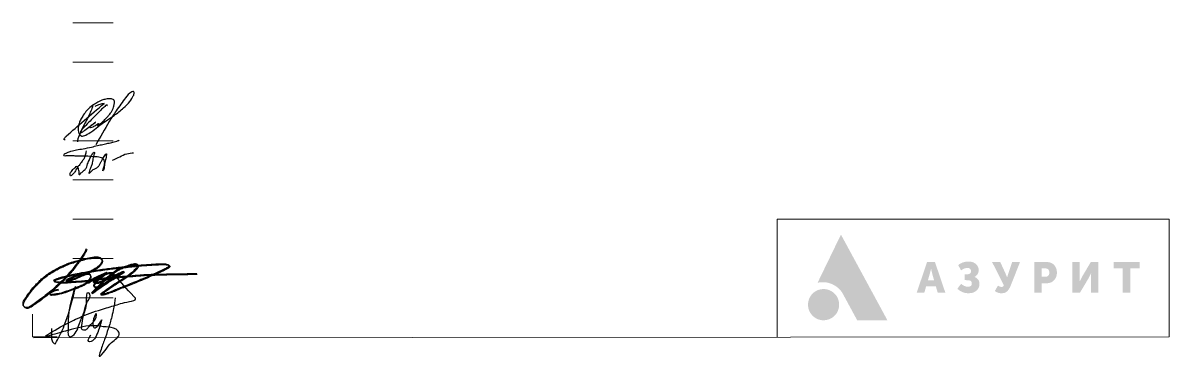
# Model space of a CAD drawing. Header units: inches. Extents: x -1 to 145, y -3 to 40.
import ezdxf

# ---------------------------------------------------------------- set-up
doc = ezdxf.new("R2010")
doc.units = ezdxf.units.IN
doc.header["$MEASUREMENT"] = 0
doc.layers.get('Defpoints').update_dxf_attribs({"color": 140, "lineweight": 18})
for name, color, linetype, lineweight in [('_STAMP', 7, 'Continuous', 30), ('Gen_подписи', 5, 'Continuous', 25), ('ПОДПИСИ', 160, 'Continuous', 25)]:
    doc.layers.add(name, color=color, linetype=linetype, lineweight=lineweight)

# ---------------------------------------------------------------- blocks, each defined once
blk = doc.blocks.new('Мурашов АВ')
at = {"layer": 'ПОДПИСИ'}
for points in [[(44396.87704462028, 26784.9936447041), (44396.71589370485, 26783.98938727366), (44396.53914753936, 26783.20443042587), (44396.20125045843, 26782.03970066427), (44395.84602532204, 26781.02708892587), (44395.45787688036, 26779.92153551195), (44395.34784372844, 26779.43768184532), (44395.89627668279, 26779.96922468631), (44396.50449142855, 26780.74582722613), (44397.24786500662, 26781.62372574936), (44396.94375763374, 26782.0034986633), (44395.98984818213, 26782.22279924601), (44394.92503917584, 26782.34080384531), (44392.66112873348, 26781.97808764338), (44391.09034050856, 26781.53913838176), (44390.2378001812, 26781.31983779905), (44391.65610151837, 26782.22279924601), (44393.26154585421, 26783.04152142156), (44395.26293625677, 26783.80942155734), (44396.72542413528, 26784.24349747265), (44398.21996891632, 26784.6486814065), (44398.8195196343, 26784.91010162495), (44398.65057109384, 26785.13984509259), (44396.89350627299, 26787.10624031779)], [(44390.79316435783, 26782.08390887697), (44390.79316435783, 26781.36926745418), (44390.79316435783, 26781.09183481224), (44390.95344887063, 26780.73016289876), (44391.12153100834, 26780.62921501148), (44391.27315149334, 26780.83946509396), (44391.79472596192, 26781.87365879449), (44393.0484107724, 26786.06160373239), (44392.3674181939, 26782.8577266475), (44392.3674181939, 26781.84859587076), (44392.3674181939, 26781.56280892085), (44392.51903867902, 26781.29373058681), (44392.7962875659, 26781.38597607), (44393.45302086679, 26782.57159160146), (44393.84810053062, 26783.52189412665), (44394.22671854188, 26784.66539002232), (44394.43725441542, 26785.36332282929), (44394.2856339303, 26785.48132742858), (44394.10888776492, 26784.6486814065), (44393.7891851422, 26783.18563323309), (44393.65489271254, 26782.37004392302), (44393.65489271254, 26782.05884595324), (44394.0499723765, 26781.96625237387), (44394.29429795808, 26782.17650245635), (44395.08532368863, 26783.34540937193), (44395.08532368863, 26783.43800295131), (44394.74049538543, 26782.39510684674), (44394.87478781509, 26782.15143953262), (44395.25340582622, 26782.39510684674), (44395.56531082402, 26782.91655489906), (44395.27073388168, 26781.91577843022), (44394.95103125897, 26781.20113700743), (44394.58021087275, 26780.83946509396), (44394.35321334651, 26780.83946509396), (44394.529959512, 26781.46186103356)]]:
    blk.add_spline(points, degree=3, dxfattribs=at)
blk = doc.blocks.new('Логотип Азурит')
at = {"layer": '_STAMP', "linetype": 'Continuous', "true_color": 0x2a3756}
h = blk.add_hatch(color=159, dxfattribs=at)
h.dxf.hatch_style = 1
h.paths.add_polyline_path([(-39.39987904623813, 8.502489528979682), (-40.02027442623813, 9.645490248979678), (-40.61272984623813, 10.73557426897968), (-41.13597016623813, 11.69865820897968), (-41.62174546623813, 12.59295046897969), (-41.78663392623813, 12.88817272897969), (-41.86452730623813, 13.01099236897968), (-41.90868628623813, 12.94180378897968), (-41.99237404623813, 12.77561890897971), (-42.38967262623813, 11.95541002897968), (-42.76559284623813, 11.18007454897968), (-43.09388806623835, 10.50274078897907), (-43.47467662623813, 9.719573628979683), (-44.18376040623818, 8.259072708979554), (-44.50083724623811, 7.602905628979646), (-44.72922574623811, 7.136180328979678), (-44.84648914623813, 6.902500188979681), (-44.69514736623813, 6.93044020897968), (-44.50726666623813, 6.953882328979678), (-44.26842712623813, 6.97065688897968), (-44.09142682623813, 6.972590868979681), (-43.91460166623813, 6.96287194897968), (-43.73855356623813, 6.94179304897968), (-43.56388426623813, 6.90964726897968), (-43.39119562623813, 6.866727528979678), (-43.22108944623813, 6.81332686897968), (-43.05416758623813, 6.749738328979679), (-42.89103190623813, 6.676254828979681), (-42.73228408623813, 6.593169468979679), (-42.57852610623813, 6.500775228979678), (-42.43035970623813, 6.399365028979678), (-42.28838674623813, 6.28923202897968), (-42.15320902623814, 6.17066908897968), (-42.02542834623813, 6.043969308979681), (-41.90564662623814, 5.909425668979684), (-41.79446554623813, 5.767331148979676), (-41.71622158623813, 5.653950468979684), (-41.62571422623812, 5.50370014897968), (-41.29980028623815, 4.904153928979675), (-41.01891838623803, 4.385570268979529), (-40.57060810623813, 3.56006974897968), (-40.04525110623813, 2.59169416897968), (-39.78341932623813, 2.110152168979679), (-37.86148474623804, 2.110152168979679), (-36.50393326623809, 2.11345948897968), (-35.93933854623813, 2.12137048897968), (-36.4788772062382, 3.126152808979769), (-36.81754408623813, 3.750569868979679), (-37.15642264623784, 4.374986928979426), (-37.67479462623813, 5.327487528979678), (-38.20396162623813, 6.301154808979679), (-38.54284018623813, 6.925571868979682), (-38.87050036623813, 7.52882224897968)])
h = blk.add_hatch(color=159, dxfattribs=at)
h.dxf.hatch_style = 1
h.paths.add_polyline_path([(-29.30379604623813, 7.878072468979679), (-29.63039788623805, 8.840309748980152), (-29.86450138623814, 9.533518488979682), (-30.3697500462381, 9.53965684897968), (-30.87499870623813, 9.53965684897968), (-30.92960872623811, 9.375615108979575), (-31.26192562623813, 8.39665612897968), (-31.64229082623813, 7.27482208897968), (-31.96889272623812, 6.312373128979623), (-32.19283618623813, 5.640331068979678), (-32.05107232623813, 5.62866292897968), (-31.71023590623813, 5.623821048979679), (-31.22763556623813, 5.623821048979679), (-31.11058384623813, 6.031279668979679), (-30.99332044623813, 6.438738228979681), (-30.37271338623813, 6.438738228979681), (-29.75189464623813, 6.438738228979681), (-29.63357290623813, 6.031491288979681), (-29.51525116623813, 5.624244408979679), (-29.02714750623813, 5.624032728979679), (-28.53904390623813, 5.623821048979679), (-28.59767560623827, 5.798446188979914), (-28.93380244623813, 6.78798844897968)])
h.paths.add_polyline_path([(-30.77043526623813, 7.211322048979679), (-30.73953196623812, 7.311863808979596), (-30.56054122623812, 7.93069810897972), (-30.43282672623813, 8.429041128979625), (-30.39491194623813, 8.585568768979675), (-30.36890338623813, 8.65065628897968), (-30.35133502623813, 8.639649588979681), (-30.31326808623812, 8.447337108979676), (-30.22158328623814, 8.078573868979605), (-30.1100547462381, 7.66369366897968), (-30.01245646623811, 7.33303048897965), (-29.97308644623812, 7.211322048979679), (-30.37186672623813, 7.211322048979679)], flags=16)
h = blk.add_hatch(color=159, dxfattribs=at)
h.dxf.hatch_style = 1
h.paths.add_polyline_path([(-24.39119398623812, 7.347859548979685), (-24.46759990623813, 7.427493408979687), (-24.55614028623813, 7.497850248979675), (-24.65665144623819, 7.558667268979691), (-24.80566486623813, 7.64587396897968), (-24.7419531462381, 7.687572348979701), (-24.64708672623812, 7.754865828979686), (-24.54563218623813, 7.85587390897969), (-24.45227392623812, 7.974066648979684), (-24.38169628623813, 8.09291428897969), (-24.34509442623813, 8.176135728979668), (-24.32272060623813, 8.250050388979671), (-24.30999082623813, 8.335355448979664), (-24.30232120623813, 8.452747848979685), (-24.30269164623813, 8.654969028979677), (-24.31482280623814, 8.732038848979714), (-24.33703456623812, 8.815121388979675), (-24.40697680623813, 8.987844408979667), (-24.50501530623814, 9.142169748979677), (-24.62896486623813, 9.276686088979668), (-24.77664004623811, 9.389981988979676), (-24.94585564623813, 9.480646068979683), (-25.13442640623812, 9.547266948979678), (-25.34016694623812, 9.588433248979682), (-25.56089200623813, 9.602733528979678), (-25.73923906623812, 9.59722732897968), (-25.91090620623813, 9.57991654897968), (-26.07590092623813, 9.550803648979683), (-26.23423054623813, 9.509891208979683), (-26.38590262623813, 9.457181628979681), (-26.53092454623814, 9.392677428979676), (-26.66930380623813, 9.316381008979677), (-26.80104778623812, 9.22829500897968), (-26.90222452623814, 9.154211628979683), (-26.80909114623789, 8.981914848979427), (-26.6372176662381, 8.661239628979638), (-26.54344930623813, 8.497197888979679), (-26.51143468623813, 8.50209262897968), (-26.4556075662381, 8.536356228979676), (-26.34703570623813, 8.605743228979682), (-26.21234950623811, 8.672669628979685), (-26.06853514623813, 8.72959474897968), (-25.93257892623813, 8.768978028979683), (-25.81945126623813, 8.78822524897968), (-25.71502510623813, 8.793852168979681), (-25.61978662623813, 8.78603002897968), (-25.53422200623813, 8.764929888979681), (-25.45881736623813, 8.73072298897968), (-25.39405888623812, 8.683580388979676), (-25.34043274623813, 8.62367332897969), (-25.29842518623813, 8.55117286897969), (-25.26378790623813, 8.45334316897968), (-25.25580076623813, 8.36353024897968), (-25.27499962623813, 8.273876148979673), (-25.32192016623812, 8.176522668979695), (-25.35596092623812, 8.12564032897969), (-25.39430032623813, 8.083868808979682), (-25.43913358623812, 8.050357248979685), (-25.49265592623813, 8.024254848979682), (-25.63454872623813, 7.99087432897968), (-25.83754054623813, 7.976920848979682), (-26.09683234623813, 7.969935888979678), (-26.09683234623813, 7.604175648979681), (-26.09683234623813, 7.238627088979681), (-25.77848548623813, 7.227408708979682), (-25.54000312623813, 7.211494008979678), (-25.45310236623813, 7.197598428979682), (-25.38351520623813, 7.178196168979679), (-25.32805684623814, 7.152126468979682), (-25.28354236623813, 7.118228328979677), (-25.24678672623813, 7.075340988979677), (-25.21460512623813, 7.022303568979674), (-25.19016712623813, 6.963757488979682), (-25.17495400623813, 6.899692308979671), (-25.17123988623813, 6.764361168979666), (-25.18225774623813, 6.697773348979656), (-25.20153802623813, 6.635022828979694), (-25.22884012623812, 6.578448648979681), (-25.26392350623813, 6.530389968979674), (-25.31087344623813, 6.488961108979677), (-25.36980652623812, 6.454150188979683), (-25.43881522623813, 6.426344148979678), (-25.51599220623813, 6.405929868979681), (-25.68722068623813, 6.38882452897968), (-25.77745732623813, 6.392907408979679), (-25.86823222623813, 6.405929868979681), (-26.00456878623813, 6.446722008979678), (-26.15739550623814, 6.514462008979678), (-26.30486440623813, 6.598156428979679), (-26.42512756623841, 6.686811708979904), (-26.52842092623813, 6.764070108979682), (-26.77331944623775, 6.453554928980087), (-26.92696636623812, 6.256962768979673), (-26.96646496623813, 6.195404928979678), (-26.98189060623813, 6.148913448979678), (-26.97385096623813, 6.110419068979682), (-26.94295384623812, 6.072852348979674), (-26.81501782623812, 5.972224608979681), (-26.62420018623813, 5.843491488979681), (-26.41322128623812, 5.73420526897968), (-26.19184426623814, 5.648731608979682), (-25.96983226623813, 5.591436048979678), (-25.77717580623813, 5.572098288979679), (-25.53459238623813, 5.569766628979679), (-25.29796216623813, 5.58319096897968), (-25.12316506623813, 5.611121028979679), (-24.99309496623813, 5.654344488979683), (-24.86774278623811, 5.710091808979677), (-24.74886952623814, 5.777016108979674), (-24.63823642623813, 5.853770568979678), (-24.53760454623815, 5.939008188979671), (-24.44873512623813, 6.031382148979689), (-24.37338916623813, 6.129545508979683), (-24.31332790623813, 6.232151448979654), (-24.25156084623813, 6.374861148979694), (-24.21320950623813, 6.512133708979676), (-24.19581310623813, 6.656311848979667), (-24.19691116623814, 6.819738468979687), (-24.21018910623812, 6.94181314897967), (-24.23642008623813, 7.055925528979679), (-24.27544036623813, 7.161812688979652), (-24.32708620623812, 7.259211648979673)])
h = blk.add_hatch(color=159, dxfattribs=at)
h.dxf.hatch_style = 1
h.paths.add_polyline_path([(-19.60882156623875, 8.036822568979174), (-19.35545644623917, 8.682406308977379), (-19.14188464623815, 9.224696628979556), (-19.02716122623813, 9.526321848979679), (-19.17278800623812, 9.53576746897968), (-19.52288488623813, 9.53965684897968), (-20.01882016623813, 9.53965684897968), (-20.04972352623815, 9.439115148979718), (-20.31494206623825, 8.654254608979434), (-20.5934955462381, 7.809492408979719), (-20.63158234623814, 7.678404528979674), (-20.65752472623812, 7.617087288979676), (-20.67349058271466, 7.606041002673384), (-20.69932894623819, 7.668522348979743), (-20.81902654623808, 7.971073548979622), (-21.01365412623797, 8.403641148979796), (-21.33538768623804, 9.100236588979195), (-21.53541280623813, 9.539233488979677), (-22.05971146623813, 9.53944516897968), (-22.58401012623813, 9.53965684897968), (-22.39604998623835, 9.174531648980453), (-21.88466302623851, 8.174405988979208), (-21.31570264623806, 7.057863648979631), (-21.10707856623813, 6.633021888979678), (-21.08844196623813, 6.560449968979683), (-21.10213084623813, 6.51853660897967), (-21.14999812623814, 6.454994388979679), (-21.21154276623814, 6.408423588979677), (-21.28440820623813, 6.378928308979682), (-21.36623812623813, 6.366612768979679), (-21.45467596623813, 6.371581128979678), (-21.54736534623813, 6.393937608979678), (-21.64194982623813, 6.433786368979679), (-21.73607290623815, 6.491231568979694), (-21.81735298623813, 6.533988288979679), (-21.85561174623813, 6.491998908979675), (-21.91768306623817, 6.391113228979596), (-22.11389818623798, 6.050117988980007), (-22.23116158623813, 5.852209548979681), (-22.17972652623813, 5.811781188979681), (-22.08421852623812, 5.752392108979682), (-21.94985638623811, 5.686712568979673), (-21.80676304623815, 5.628216468979685), (-21.68506120623813, 5.590377708979681), (-21.51350200623813, 5.568523068979681), (-21.31271284623813, 5.567623488979678), (-21.11918656623813, 5.586091428979679), (-20.96941576623814, 5.622339408979678), (-20.87966614623814, 5.662579248979672), (-20.79355042623814, 5.712879828979664), (-20.71097188623816, 5.773340508979676), (-20.63183368623811, 5.844060348979657), (-20.55603922623813, 5.925138648979687), (-20.48349166623812, 6.016674648979689), (-20.34775036623817, 6.231516408979656), (-20.28396262623811, 6.353691168979698), (-20.21225716623816, 6.514223928979662), (-19.91722012623872, 7.253655408978323)])
h = blk.add_hatch(color=159, dxfattribs=at)
h.dxf.hatch_style = 1
h.paths.add_polyline_path([(-14.45706334623813, 7.532632248979692), (-14.41155226623815, 7.636119168979648), (-14.37448810623813, 7.742900508979678), (-14.32529746623813, 7.963470108979718), (-14.30868532623814, 8.188588908979705), (-14.32384552623813, 8.412504708979663), (-14.36997196623813, 8.629465188979664), (-14.44625842623813, 8.833718328979694), (-14.49545974623814, 8.929282008979724), (-14.55189874623817, 9.01951174897973), (-14.61547468623814, 9.103688508979682), (-14.68608682623812, 9.181093308979674), (-14.80581088623815, 9.289446828979683), (-14.92410616623813, 9.371170068979675), (-15.05541892623813, 9.43463704897968), (-15.21419548623813, 9.488221788979681), (-15.33130678623813, 9.517689828979682), (-15.48544648623812, 9.532989348979678), (-16.29898786623813, 9.53965684897968), (-17.20682674623813, 9.53965684897968), (-17.20682674623813, 7.581738948979678), (-17.20682674623813, 5.623821048979679), (-16.73057644623813, 5.623821048979679), (-16.25432614623813, 5.623821048979679), (-16.25432614623813, 6.227071428979678), (-16.25432614623813, 6.83032180897968), (-15.87247924623813, 6.83032180897968), (-15.57607624623813, 6.836896728979679), (-15.35196412623813, 6.860219748979682), (-15.16813480623814, 6.905688408979679), (-14.99258032623814, 6.978700248979682), (-14.83089004623812, 7.076414208979689), (-14.68616620623814, 7.202881848979673), (-14.56077016623812, 7.35574162897968)])
h.paths.add_polyline_path([(-15.60406258623813, 7.681539828979681), (-15.67496764623813, 7.664130228979681), (-15.95121928623813, 7.655822328979679), (-16.25432614623813, 7.655822328979679), (-16.25432614623813, 8.197477668979682), (-16.25432614623814, 8.73913300897968), (-15.93153430623813, 8.73193636897968), (-15.64033366623813, 8.71749010897968), (-15.57178672623813, 8.699015508979683), (-15.50883568623811, 8.665896288979676), (-15.41938000623812, 8.59660186897968), (-15.35008558623811, 8.507146188979663), (-15.31820986623813, 8.447065908979669), (-15.30050260623813, 8.389406568979679), (-15.29124220623813, 8.193879348979687), (-15.29279992623813, 8.073695568979721), (-15.30068782623814, 7.996791108979676), (-15.31972792623814, 7.939055628979685), (-15.35474224623812, 7.87637914897967), (-15.39068920623813, 7.824223128979683), (-15.42959290623813, 7.782346128979683), (-15.53317738623813, 7.71403072897968)], flags=16)
h = blk.add_hatch(color=159, dxfattribs=at)
h.dxf.hatch_style = 1
h.paths.add_polyline_path([(-10.09249390623814, 7.821769128979693), (-9.984781966238124, 8.033674008979668), (-9.93501382623814, 8.116832628979681), (-9.94686718623813, 7.929719148979626), (-9.961525126238122, 7.491145548979518), (-9.96761050623811, 6.687446748979675), (-9.967822186238116, 5.623821048979679), (-9.502155226238123, 5.623821048979679), (-9.03648826623813, 5.623821048979679), (-9.03648826623813, 7.581738948979678), (-9.03648826623813, 9.53965684897968), (-9.511891906238127, 9.53965684897968), (-9.98750722623813, 9.53965684897968), (-10.36173412623813, 8.909948148979682), (-10.84264108623906, 8.10032260897876), (-11.03187118623816, 7.782822408979624), (-11.26237630623809, 7.341497148979749), (-11.36966494623811, 7.130041968979712), (-11.42027974623813, 7.048126968979674), (-11.40842644623813, 7.309323768979373), (-11.39286892623812, 7.777477848979729), (-11.38620142623814, 8.550114588979648), (-11.38598974623812, 9.53965684897968), (-11.86224004623812, 9.53965684897968), (-12.33849034623814, 9.53965684897968), (-12.33849034623814, 7.581738948979678), (-12.33849034623814, 5.623821048979679), (-11.85589006623812, 5.623821048979679), (-11.37350140623813, 5.623821048979679), (-11.18067292623814, 5.946612948979678), (-10.61467594623819, 6.893821848979635), (-10.30730926623813, 7.423994268979542)])
h = blk.add_hatch(color=159, dxfattribs=at)
h.dxf.hatch_style = 1
h.paths.add_polyline_path([(-3.744818266238134, 9.137489928979681), (-3.744818266238134, 9.53965684897968), (-5.416985986238139, 9.53965684897968), (-7.089153706238129, 9.53965684897968), (-7.089153706238129, 9.137489928979681), (-7.089153706238129, 8.735323008979682), (-6.496486666238134, 8.735323008979682), (-5.903819626238125, 8.735323008979682), (-5.903819626238125, 7.179572028979678), (-5.903819626238125, 5.623821048979679), (-5.427569326238135, 5.623821048979679), (-4.951319026238131, 5.623821048979679), (-4.951319026238131, 7.179572028979678), (-4.951319026238131, 8.735323008979682), (-4.34806864623814, 8.735323008979682), (-3.744818266238134, 8.735323008979682)])
at = {"layer": '_STAMP', "linetype": 'Continuous', "true_color": 0x1447b7}
h = blk.add_hatch(color=162, dxfattribs=at)
h.dxf.hatch_style = 1
h.paths.add_polyline_path([(-42.09421222623813, 4.216898268979677), (-42.11234884623813, 4.399896048979678), (-42.14708632623813, 4.58071756897968), (-42.19835428623813, 4.75803724897968), (-42.26608234623813, 4.93052956897968), (-42.35020012623813, 5.096869188979682), (-42.45063718623813, 5.255730408979681), (-42.56732320623813, 5.405787888979678), (-42.70018780623813, 5.545715988979681), (-42.80258386623813, 5.63717398897968), (-42.90957754623813, 5.720673108979679), (-43.13586424623813, 5.86345102897968), (-43.37606140623813, 5.973362748979679), (-43.62718252623813, 6.049721088979681), (-43.88624122623813, 6.091839108979678), (-44.15025088623813, 6.099029568979678), (-44.41622512623813, 6.070605408979682), (-44.54901562623813, 6.042823188979679), (-44.68117738623813, 6.005879628979678), (-44.87090926623813, 5.93519014897968), (-45.04914604623813, 5.847230388979679), (-45.21523720623813, 5.743259208979681), (-45.36853222623813, 5.624535408979679), (-45.50838064623813, 5.49231790897968), (-45.63413188623813, 5.347865448979676), (-45.74513554623813, 5.192436888979683), (-45.84074104623813, 5.027291088979678), (-45.92029786623813, 4.85368690897968), (-45.98315560623813, 4.67288314897968), (-46.02866362623813, 4.486138668979682), (-46.05617152623813, 4.294712268979681), (-46.06502878623813, 4.099862868979678), (-46.05458488623813, 3.902849268979677), (-46.02418930623813, 3.704930268979678), (-45.97319152623813, 3.507364728979682), (-45.92495884623813, 3.371953668979679), (-45.86653174623813, 3.240915048979681), (-45.79849090623813, 3.114727068979677), (-45.72141718623813, 2.993867688979678), (-45.63589126623813, 2.878815108979681), (-45.54249382623814, 2.770047408979683), (-45.44180572623813, 2.66804272897968), (-45.33440758623813, 2.573279148979681), (-45.22088020623813, 2.486234748979677), (-45.10180438623813, 2.407387728979683), (-44.97776074623813, 2.337216168979681), (-44.84933014623813, 2.276198148979679), (-44.71709320623813, 2.224811808979678), (-44.58163072623813, 2.18353522897968), (-44.44352344623812, 2.152846548979679), (-44.30335216623813, 2.13322384897968), (-44.05000186623813, 2.122628508979682), (-43.80368620623813, 2.14125064897968), (-43.56586366623813, 2.18850238897968), (-43.33799278623813, 2.263795788979679), (-43.12153204623813, 2.36654308897968), (-42.91794004623813, 2.496156348979679), (-42.72867520623813, 2.65204768897968), (-42.55519606623813, 2.833629288979681), (-42.43799200623813, 2.986319448979683), (-42.33795190623813, 3.147437328979679), (-42.25500532623813, 3.315657408979683), (-42.18908194623813, 3.489654168979677), (-42.14011132623813, 3.668102148979679), (-42.10802308623813, 3.849675828979685), (-42.09274684623813, 4.033049688979674)])
blk = doc.blocks.new('Воробьев')
at = {"color": 0}
for points in [[(9.003080277710978, 6.234042945328838), (8.807985312691017, 5.797254987668566), (8.47311129427544, 5.267622335184569), (8.06398630230251, 4.654320442055905), (7.636139001762785, 4.143220390044007), (7.217652855506458, 3.557717397732631), (6.715554581380275, 3.009461298610404), (6.11112187087565, 2.312490164837072), (5.339252151235996, 1.606252730805863), (4.688226422884327, 1.002217137891421), (3.935079011782364, 0.3981815450206341), (3.227886357875832, -0.1606126995066006), (2.530480365276162, -0.6530893048366124), (1.888815791266097, -1.089877262496884), (1.340124499263766, -1.275748344345629), (1.023972789414984, -1.07125381590231), (0.9403606615742319, -0.6902453519905976), (1.15417793510278, -0.1885024463590526), (1.442458935729519, 0.2203957644051115), (1.963279518335185, 0.9358994987378537), (2.456016638148867, 1.521402491092886), (2.893225092942885, 1.967456749011035), (3.29298893071973, 2.376354959775199), (3.785938804045145, 2.775896024246322), (4.399519915263227, 3.203417681648716), (5.190111943498778, 3.669094693072111), (5.9804912182517, 4.050103156983823), (6.547692065163574, 4.301020032839006), (7.291691075581184, 4.561203208952065), (7.914846094623499, 4.737807990499277), (8.667993505754566, 4.942211672863777), (9.551558816114266, 5.109459308074292), (10.18386223581183, 5.19312854871896), (10.7604242370362, 5.100193007816415), (10.97424151056475, 4.886432179115218), (10.93700964708842, 4.459001367791643), (10.65808980071597, 4.105882650776039), (10.33257693655469, 3.817809727766871), (9.59793908039137, 3.390378916443296), (8.891171933566511, 3.027903053047339), (8.221636650217988, 2.758453576676402), (7.459128084803524, 2.414601159918675), (6.88256608357915, 2.1915740309596), (6.501311800828262, 2.145151683547738), (6.49109963261435, 2.229456846787798), (6.752360937920457, 2.442490906771127), (7.366154802679375, 2.71194038318572), (8.054199641053856, 2.962857259040902), (8.602890932910668, 3.065059100201324), (9.06797009701404, 3.102305993477785), (9.42135367042647, 3.027903053047339), (9.523475353351387, 2.832765670984372), (9.467733934790886, 2.442490906771127), (9.300296925539442, 2.182307730701723), (8.993506369886745, 1.903501107950433), (8.612252087194065, 1.652584232095251), (8.091431504530192, 1.429557103136176), (7.105744511332887, 1.039282338966586), (6.250262663823378, 0.7325859693191887), (5.337337369688612, 0.4873015505254443), (4.806517372235248, 0.4214381417659752), (4.315907787480683, 0.4910262398443592), (4.315907787480683, 0.6675401753127517), (4.436751778826874, 0.7604757162589522), (4.613549942361715, 0.8626775574193744), (5.422651525565016, 1.085704686378449)], [(9.072863427725679, 6.129388259952975), (8.877768462763925, 5.692600302292703), (8.542894444319245, 5.162967649808706), (8.133769452346314, 4.549665756680042), (7.705922151748382, 4.0385657047118), (7.287436005550262, 3.453062712356768), (6.785337731394975, 2.904806613234541), (6.18090502089035, 2.20783547946121), (5.409035301221593, 1.501598045430001), (4.758009572928131, 0.8975624525155581), (4.00486216176796, 0.2935268596447713), (3.297669507890532, -0.2652673848824634), (2.600263515319966, -0.7577439902124752), (1.958598941280798, -1.194531947872747), (1.40990764930757, -1.380403029721492), (1.093755939458788, -1.175908501278172), (1.01014381164714, -0.7949000373664603), (1.223961085146584, -0.2931571317349153), (1.512242085744219, 0.1157410790292488), (2.033062668408093, 0.831244813361991), (2.525799788192671, 1.416747805717023), (2.963008242957585, 1.862802063635172), (3.36277208073443, 2.271700274442992), (3.855721954088949, 2.671241338870459), (4.469303065336135, 3.098762996272853), (5.259895093542582, 3.564440007696248), (6.050274368295504, 3.945448471651616), (6.617475215178274, 4.196365347463143), (7.361474225566781, 4.456548523619858), (7.984629244638199, 4.633153305123415), (8.737776655827474, 4.837556987487915), (9.621341966187174, 5.00480462269843), (10.25364538588474, 5.088473863386753), (10.83020738710911, 4.995538322440552), (11.04402466060856, 4.781777493739355), (11.00679279707401, 4.35434668241578), (10.72787295075977, 4.001227965400176), (10.40236008656939, 3.713155042391008), (9.667722230435174, 3.285724231067434), (8.960955083552108, 2.923248367671476), (8.291419800290896, 2.653798891300539), (7.528911234818224, 2.309946474586468), (6.95234923359385, 2.086919345583738), (6.571094950872066, 2.040496998171875), (6.560882782599947, 2.124802161411935), (6.822144087993365, 2.33783622143892), (7.435937952694076, 2.607285697809857), (8.12398279109766, 2.858202573665039), (8.672674082983576, 2.960404414869117), (9.137753246999637, 2.997651308101922), (9.491136820499378, 2.923248367671476), (9.593258503395191, 2.72811098560851), (9.537517084776482, 2.33783622143892), (9.370080075583246, 2.07765304532586), (9.06328951993055, 1.79884642257457), (8.68203523723787, 1.547929546719388), (8.1612146546031, 1.324902417760313), (7.175527661376691, 0.9346276535907236), (6.320045813867182, 0.6279312839869817), (5.407120519703312, 0.3826468651495816), (4.876300522279053, 0.3167834563901124), (4.385690937495383, 0.3863715545121522), (4.385690937495383, 0.5628854899368889), (4.506534928870678, 0.6558210308830894), (4.683333092347311, 0.7580228720435116), (5.492434675579716, 0.9810500010025862)]]:
    blk.add_spline(points, degree=3, dxfattribs=at)
for points in [[(23.09480874619476, 3.038986274925264), (19.59777936849423, 2.992200543198123), (16.88155535760598, 2.945414811470982), (15.25782060003985, 2.804966770167084), (13.68110436716961, 2.680144254813058), (11.900357522165, 2.534336294727837), (10.73872337945068, 2.411512393195153), (9.289955611318874, 2.144391191333852), (7.523592397112225, 2.038861768709467), (6.461739648751973, 1.950377685756393), (5.893687787822273, 1.939839540351386), (5.277553634463402, 1.962914444982744), (4.940764834529546, 2.059665521239367), (4.847791552405397, 2.218282778787398), (4.948423960689979, 2.307221092134569), (5.22330149042682, 2.403881322356028), (5.811564934505441, 2.601199010397977), (6.314939729614707, 2.740466052633565), (6.95149821954692, 2.904170690682804), (7.744005029300752, 3.05261318709745), (9.120945720009331, 3.324061277246074), (11.12082867616118, 3.629394955667522), (12.7732851571709, 3.839612787207443), (14.83848343970749, 4.042472086188354), (16.42817763635685, 4.212717642087227), (17.57619555466954, 4.269405596667639), (18.7825079335671, 4.33953877121894), (19.25567173085437, 4.282850816638529), (19.54565475948766, 4.188280046273576), (19.62777761277539, 4.043289700897731), (19.49523217860406, 3.923554566088569), (19.2303540636567, 3.753309010233352), (18.5112472134133, 3.406640364944906), (17.74788763401011, 3.072508478839154), (16.45966515527834, 2.490094253294956), (15.49461525216611, 2.099274412608793), (14.60530559713516, 1.733709782489314), (13.82301095562434, 1.42483310690659), (13.17964435357862, 1.197899596470961), (12.54883020834677, 0.8952913005014125), (11.86121087705396, 0.6494618051910948), (11.26826685586275, 0.43515590001698), (10.95296616003179, 0.403632309880777), (10.83467521068087, 0.4271614448625769), (10.83786651326955, 0.4925706232279481), (10.93275457691198, 0.5859603945682466), (11.35038970920868, 0.8538654875555949), (11.8473818991406, 1.237326795639092), (12.68520520572929, 1.784674433973123), (13.14773132769187, 2.087464422100311), (13.75365331269131, 2.470017269395612), (14.58317923252616, 3.036805968989938), (15.02570652499708, 3.383383768199565), (15.41249239884928, 3.753944932785089), (15.62907546794304, 4.033569170245755), (15.60418330768152, 4.201089343692729), (15.48142453475884, 4.271040826130047), (15.14378472077806, 4.321097016738349), (14.86103531131084, 4.243514463549218), (14.50573695629282, 4.163569912223466), (14.20809480144089, 4.0385657047118), (13.4500540597146, 3.78855728968847), (13.01922821006883, 3.579611303252022), (12.50691776767053, 3.223676357705699), (11.86206189101358, 2.754728887357487), (11.26167149720277, 2.218827855260315), (10.73872337945068, 1.687196588998631), (10.21960482488066, 1.135670030951587), (9.483477694164321, 0.4383355128193216), (9.905367896579264, 0.7665624036708323), (10.39533922085684, 1.134398185848113), (10.94381775923102, 1.504868504311162), (11.67803010837088, 1.992802805612882), (13.09496845817921, 2.874918252560747), (13.4581386928985, 3.145185343684716), (13.93385553229746, 3.426353964528971), (13.64238322911115, 3.295989838235982), (13.13837017343758, 3.068420405204961), (12.58074323423352, 2.83331074745729), (12.0367325194311, 2.582030487286829), (10.83893028082821, 2.058757060451171), (10.51171538860217, 1.908315950258839), (10.02727565548412, 1.869070443248347), (9.83090416945197, 2.065297978300805), (10.16471442033799, 2.366180198729126), (10.72106483847165, 2.680144254813058), (11.50655078251293, 3.124926667627733), (11.91227171841456, 3.203417681648716), (12.37054277034622, 3.23612227085323), (12.59308293762297, 3.052976571412728), (12.33777873038343, 2.771717104489653), (11.76845034841244, 2.091643341813324), (11.31868943674635, 1.809384567979578), (10.86956678564457, 1.537028016999102), (10.48278091179236, 1.345070247782132), (10.03110521857889, 1.334713794534764), (9.924515712111315, 1.560375459823263), (10.04918926663959, 1.812019104352657), (10.28555841177149, 2.092188418286241), (10.63341039402439, 2.478738493136916), (11.00977134609275, 2.788251091271377), (11.56016466607252, 3.151362877219071), (11.75121731442778, 3.244207572042797), (11.0027504803802, 2.993199850108795), (10.2279022116054, 2.59674755240485), (9.878560954770364, 2.38743818169678), (9.204132340826618, 1.906499028638791)], [(23.16459189626767, 2.934331589593057), (19.66756251853803, 2.887545857822261), (16.95133850759157, 2.84076012609512), (15.32760375005455, 2.700312084791221), (13.75088751721341, 2.575489569437195), (11.97014067215059, 2.429681609395629), (10.80850652949448, 2.30685770781929), (9.359738761362678, 2.039736506001645), (7.593375547126925, 1.934207083333604), (6.531522798766673, 1.845723000380531), (5.96347093780787, 1.835184855019179), (5.34733678453631, 1.858259759606881), (5.010547984515142, 1.95501083590716), (4.917574702478305, 2.113628093411535), (5.018207110762887, 2.202566406758706), (5.293084640441521, 2.299226636980165), (5.881348084520141, 2.496544325022114), (6.384722879658511, 2.635811367257702), (7.021281369561621, 2.799516005350597), (7.813788179315452, 2.947958501721587), (9.190728870024031, 3.219406591913867), (11.19061182623409, 3.524740270291659), (12.84306830721471, 3.734958101875236), (14.90826658975129, 3.937817400812492), (16.49796078642976, 4.108062956711365), (17.64597870468424, 4.164750911291776), (18.8522910835527, 4.234884085843078), (19.32545488086907, 4.178196131262666), (19.61543790947326, 4.083625360897713), (19.69756076281919, 3.938635015521868), (19.56501532864786, 3.818899880756362), (19.30013721370051, 3.648654324857489), (18.581030363428, 3.301985679612699), (17.81767078402481, 2.967853793463291), (16.52944830532215, 2.385439567919093), (15.56439840215171, 1.99461972723293), (14.67508874714986, 1.629055097113451), (13.89279410569725, 1.320178421530727), (13.24942750359332, 1.093244911095098), (12.61861335836147, 0.7906366151255497), (11.93099402706866, 0.544807119815232), (11.33805000593566, 0.3305012146411173), (11.02274931001739, 0.2989776245049143), (10.90445836072468, 0.3225067594867141), (10.90764966334245, 0.3879159378520853), (11.00253772695578, 0.4813057091923838), (11.42017285922338, 0.7492108021797321), (11.9171650491844, 1.132672110263229), (12.75498835574399, 1.68001974859726), (13.21751447770657, 1.982809736724448), (13.82343646276422, 2.365362584019749), (14.65296238259907, 2.932151283614076), (15.09548967501178, 3.278729082823702), (15.48227554886398, 3.649290247452882), (15.69885861792864, 3.928914484869892), (15.67396645775443, 4.096434658316866), (15.55120768483175, 4.166386140754184), (15.21356787079276, 4.216442331406142), (14.93081846135465, 4.138859778173355), (14.57552010636573, 4.058915226847603), (14.2778779514847, 3.933911019335937), (13.5198372097002, 3.683902604312607), (13.08901136011264, 3.47495661787616), (12.57670091765613, 3.119021672329836), (11.93184504105739, 2.650074201981624), (11.33145464724657, 2.114173169928108), (10.80850652949448, 1.582541903622769), (10.28938797489536, 1.031015345575724), (9.553260844208125, 0.3336808274871146), (9.975151046623068, 0.6619077182949695), (10.46512237090064, 1.02974350047225), (11.01360090927483, 1.400213818935299), (11.74781325835647, 1.88814812023702), (13.16475160822301, 2.77026356722854), (13.5279218429132, 3.040530658352509), (14.00363868228305, 3.321699279153108), (13.71216637912585, 3.191335152903775), (13.20815332348138, 2.963765719829098), (12.65052638424822, 2.728656062125083), (12.1065156694458, 2.477375801910966), (10.90871343084291, 1.954102375118964), (10.58149853864597, 1.803661264882976), (10.09705880552792, 1.764415757872484), (9.900687319524877, 1.960643292924942), (10.23449757035269, 2.261525513353263), (10.79084798851545, 2.575489569437195), (11.57633393255674, 3.02027198225187), (11.98205486848747, 3.098762996272853), (12.44032592036092, 3.131467585477367), (12.66286608763767, 2.948321886080521), (12.40756188045634, 2.667062419157446), (11.83823349842714, 1.986988656437461), (11.38847258679016, 1.704729882647371), (10.93934993565927, 1.432373331666895), (10.55256406180706, 1.24041556240627), (10.10088836859359, 1.230059109158901), (9.994298862096912, 1.455720774491056), (10.11897241662518, 1.707364418976795), (10.35534156175709, 1.987533732910379), (10.7031935440973, 2.374083807761053), (11.07955449616566, 2.683596405895514), (11.62994781605812, 3.046708191843209), (11.82100046447158, 3.139552886666934), (11.072533630424, 2.888545164776588), (10.2976853616492, 2.492092867072643), (9.948344104785065, 2.282783496320917), (9.273915490870422, 1.801844343262928)]]:
    blk.add_open_spline(points, degree=3, dxfattribs=at)
blk = doc.blocks.new('Подпись_Поляков')
at = {"color": 5}
for points in [[(102.7349220532158, 160.3686191419035), (101.0635830263616, 145.3339552360819), (96.88525861469839, 131.9698049266069), (91.8712531118706, 117.7703943574004), (87.69291712247082, 107.747278163735), (80.17192623483584, 97.72416889318697), (73.48659328289227, 88.53631295925402), (67.63691826663648, 80.18371728505258), (57.60891883871932, 66.81956697557757), (46.74526147511256, 53.45541666610256), (39.22425900973917, 41.76178687609058), (27.52492055496782, 20.88030115214565), (17.49692112705065, 10.85719188159851), (8.304591212559671, 1.669335947664649), (1.619258260616107, -1.671698168144985), (-0.05206918850149123, 11.69245214133002), (1.619258260616107, 20.04504089241414), (7.468921699133489, 27.56237630688406), (16.66126319135924, 40.09126635662665), (25.01792359242222, 46.77334151136415), (35.04592302033939, 54.29067692583408), (42.56692548571277, 60.97275208057158), (46.74526147511256, 58.46697822449346), (50.92358588677394, 46.77334151136415), (54.26625236274754, 35.07971172135308), (55.93759138960172, 22.55082167160958), (56.77326090302972, 10.85719188159851), (61.7872548281191, 7.51615084267064), (65.96559081751889, 13.36296573767663), (74.32225121858187, 20.88030115214565), (85.18592015992704, 31.73867760554253), (96.04958910127039, 40.92652661635907), (106.9132580426156, 57.63171796476195), (111.9272519677068, 76.00742290951052), (119.4482544330783, 91.87735399818098), (125.2979178715957, 104.4062440479245), (131.1475813101131, 116.935134097668), (136.1615868129409, 127.7935036279475), (142.0112502514583, 137.8166198216129), (149.5322527168298, 148.6749893518925), (155.3819161553472, 152.0160303908194), (152.8749191928034, 134.475578782685), (146.189586240858, 102.7357235284614), (142.8469197648863, 82.68949806424803), (135.3259172995129, 60.13749182084007), (126.9692568984499, 39.25601302001246), (121.9552513956239, 22.55082167160958), (121.1195818821959, 16.70400677660359), (138.6685837754865, 30.06815708607951), (149.5322527168298, 40.09126635662665), (162.9029186207206, 45.93808817474996), (172.9309180486377, 51.78490306975596), (185.4659144391005, 63.47853285976703), (194.6582443535897, 78.51320368870597), (203.0149163323892, 95.21838811399152), (212.2072462468802, 111.9235794623944), (219.7282487122518, 123.6172092524055), (228.0849091133148, 136.9813595618805), (232.2632451027146, 141.992914197155), (233.0989146161407, 120.2761682134785), (228.920578626741, 101.900463268729), (224.7422426373412, 86.86579243979008), (221.3995761613694, 65.98431363896248), (218.0569096853976, 43.43230739555452), (212.2072462468802, 30.90341734581102), (221.3995761613694, 69.32534775477302), (222.2352456747974, 93.54786759452759), (217.2212517497062, 104.4062440479245), (184.6302449256725, 120.2761682134785), (164.5742460698382, 121.9466887329415), (114.4342489302505, 126.1229900316009), (73.48659328289227, 126.1229900316009), (46.74526147511256, 126.958243368216), (19.16826015390484, 127.7935036279475), (-5.901744204757279, 127.7935036279475), (-28.46474002313721, 127.7935036279475), (-38.49273945105438, 128.62876388768), (-40.16406690017197, 136.9813595618805), (-33.47873394822659, 143.6634347166189), (-18.43674059522004, 149.510249611624), (4.961924736587889, 158.6981055455578), (41.73125597228477, 167.050694296641), (83.51459271080944, 174.568029711111), (138.6685837754865, 185.4264061645079), (176.2735845246095, 195.4495154350559), (212.2072462468802, 202.1315905897934), (244.7982414931755, 209.6489260042624), (277.389248317211, 217.1662614187323), (310.8159130769343, 227.1893706892804), (318.3369039645693, 230.5304117282074)], [(274.6224816588708, 99.68076646699569), (311.7546128761803, 117.3942821621674), (354.7941225533339, 138.4818067809954), (401.2092836805348, 147.7603140132585), (411.3362264529403, 148.6038127826139)]]:
    blk.add_spline(points, degree=3, dxfattribs=at)
blk = doc.blocks.new('Подпись Силантьев')
at = {"layer": 'Gen_подписи'}
for points in [[(5.411279260836878, 4.336122307115495), (5.451056841899359, 4.436094934642718), (5.414691413653841, 4.464495070497726), (5.358992827276111, 4.447453692322945), (5.141904399108412, 4.279318793750811), (4.738023755571035, 3.902845996392337), (4.253711760352658, 3.403731680965286), (3.713580079388763, 2.870505434297122), (3.103032676933495, 2.253135559460027), (2.315224291819746, 1.431311288034415), (2.044552954490669, 1.069490769418628), (2.021821890527704, 0.9627041839452275), (2.084337659045801, 0.9172626699149831), (2.237777683417576, 0.9672489836788216), (2.599209436276638, 1.242170467724812), (3.927377454109106, 2.204312999693578), (3.942222812084097, 2.215726865501786), (3.960487446368703, 2.26594333674155), (3.936509771250954, 2.264802274325923), (3.895407220618168, 2.225999668894822), (3.817761154431778, 2.159805082185251), (3.524301765202168, 1.920133350141334), (3.273098932358394, 1.720408527598359), (3.222856941091109, 1.648505387157805), (3.226283340892465, 1.594865728672069), (3.325620441164816, 1.573182301125946), (3.64648390531444, 1.674756306020193), (4.111213420170557, 1.949807456249694), (4.316747543809711, 2.085619816914352), (4.335090536509838, 2.093312263254013), (4.3512252465937, 2.062211829126575), (4.332782525001008, 2.018439767210005), (4.287840412013125, 1.963150106538599), (4.235981387991401, 1.903254054695829), (4.21984667790754, 1.832991191477397), (4.259033009109103, 1.811106781346446), (4.361597051397681, 1.880215615531036), (4.49988540762503, 2.01383337603864), (4.701558598432044, 2.168181517643809), (4.944719008456801, 2.382428952745506), (5.162833219517111, 2.600579339973031), (5.487814062222483, 2.947290506548946), (5.777234431312777, 3.300189991735245), (6.042292456700366, 3.675696776026037), (6.195689740118965, 4.020680140705629), (6.302876928916945, 4.321602936210986), (6.36741576925148, 4.713236952082191), (6.367408645759738, 4.914170911786989), (6.280979313554113, 5.089252676143481), (6.10119661461728, 5.180249162113689), (5.889151619005375, 5.243600817748195), (5.621792705601607, 5.238994426577285), (5.294503851388313, 5.197527181073731), (4.780522510696088, 5.054696638223852), (4.412401798558008, 4.890954181620039), (3.838490517056258, 4.563825850416727), (3.381774931049463, 4.252471410443725), (2.850362404673675, 3.745278891780693), (2.401860205301332, 3.164102090430681), (2.098769854467051, 2.657282362045301), (1.863552138368746, 2.104940078265265), (1.757426349924813, 1.620442383380016), (1.755125461908634, 1.188495151038644), (1.963687069779795, 0.6489606445401321), (2.183795858687759, 0.4980681067271533), (2.705848116166877, 0.6155586356543452), (3.437936544427671, 1.045320992802665), (4.239229700485581, 1.656155691988154), (4.79815315416478, 2.0811917167456), (6.319118491385112, 3.111788268672065), (7.536209893617766, 4.068954860846482), (8.343572265124081, 4.914790067813449), (8.782286786061618, 5.622057507715347), (8.88135319362597, 6.032269446036828), (8.824749923725236, 6.169008919913615), (8.579438219022691, 6.117142446488181), (7.801068461220225, 5.376871721215032), (6.588571711529099, 3.716236908317008), (5.7155948523489, 2.338397558461914), (3.983923736070452, -0.6244228694905516)], [(3.630548653015708, 4.487105611256887), (3.581937941487254, 4.419432830054923), (3.559370717847074, 4.226826680989582), (3.495131064189323, 3.987368898148254), (3.225499756738159, 3.362630742430049), (2.403192298364289, 1.704650844640931), (2.149859541319771, 1.193808222910214), (1.900615668861306, 0.6017880869598073), (1.700616498747209, 0.1353658580636719), (1.665063148624782, -0.255538785525566)]]:
    blk.add_spline(points, degree=3, dxfattribs=at)
blk.add_open_spline([(0.06595310075614691, 0.008335139680987425), (0.01843550531208393, 0.002086403795239278), (-0.1172106706002936, -0.01575155957952745), (0.06156337289903036, 0.3154627285047731), (1.515250440891144, 1.653482083133536), (3.342622792312298, 3.19349863266971), (5.064479161184195, 4.644591674503666), (4.871428791812576, 4.604417959123538), (4.462796677411241, 4.519381756848595), (4.076077543042061, 4.362013855163809), (3.872056412823682, 4.278991386637138)], degree=3, knots=[0, 0, 0, 0, 0.2316671164768797, 0.6613288854595128, 1.43740559109479, 14.10176776682017, 14.10176776682017, 14.10176776682017, 15.28236461391451, 16.60075177526319, 16.60075177526319, 16.60075177526319, 16.60075177526319], dxfattribs=at)

msp = doc.modelspace()

# ---------------------------------------------------------------- linework, layer by layer
at = {"layer": 'Defpoints'}
for points in [[(5.144597518706746, 40), (10.27225478960941, 40)], [(5.144597518706746, 35), (10.27225478960941, 35)], [(5.144597518706746, 25), (10.27225478960941, 25)], [(5.144597518706746, 20), (10.27225478960941, 20)], [(5.144597518706746, 15), (10.27225478960941, 15)], [(5.144597518706746, 10), (10.27225478960941, 10)], [(5.144597518706746, 5), (10.27225478960941, 5)], [(0, 2.886470241495488), (0, 0), (3.127632189552173, 0)]]:
    msp.add_lwpolyline(points, dxfattribs=at)
at = {"layer": 'Defpoints', "transparency": 33554687}
msp.add_lwpolyline([(0.1260444847745816, -0.09893859173059028), (145, 0), (145, 15), (95, 15), (95, 0)], dxfattribs=at)

# ---------------------------------------------------------------- block references
at = {"color": 5, "xscale": 0.01968503937007874, "yscale": 0.01968503937007874, "zscale": 0.01968503937007874}
msp.add_blockref('Подпись_Поляков', (4.804903032620814, 20.53713235465136), dxfattribs=at)
at = {"linetype": 'Continuous'}
msp.add_blockref('Логотип Азурит', (145, 0), dxfattribs=at)
at = {"color": 172, "true_color": 0x1616e3}
msp.add_blockref('Воробьев', (-2.152487680878096, 5.003631762815786), dxfattribs=at)
at = {"color": 172, "true_color": 0x1616e3, "xscale": 1.336226572991934, "yscale": 1.336226572991934, "zscale": 1.336226572991934}
msp.add_blockref('Мурашов АВ', (-59313.72555489228, -35785.85294564438), dxfattribs=at)
at = {"layer": 'Gen_подписи', "lineweight": 30}
msp.add_blockref('Подпись Силантьев', (4.077170045651911, 25.0979361989508), dxfattribs=at)

doc.saveas('drawing.dxf')
